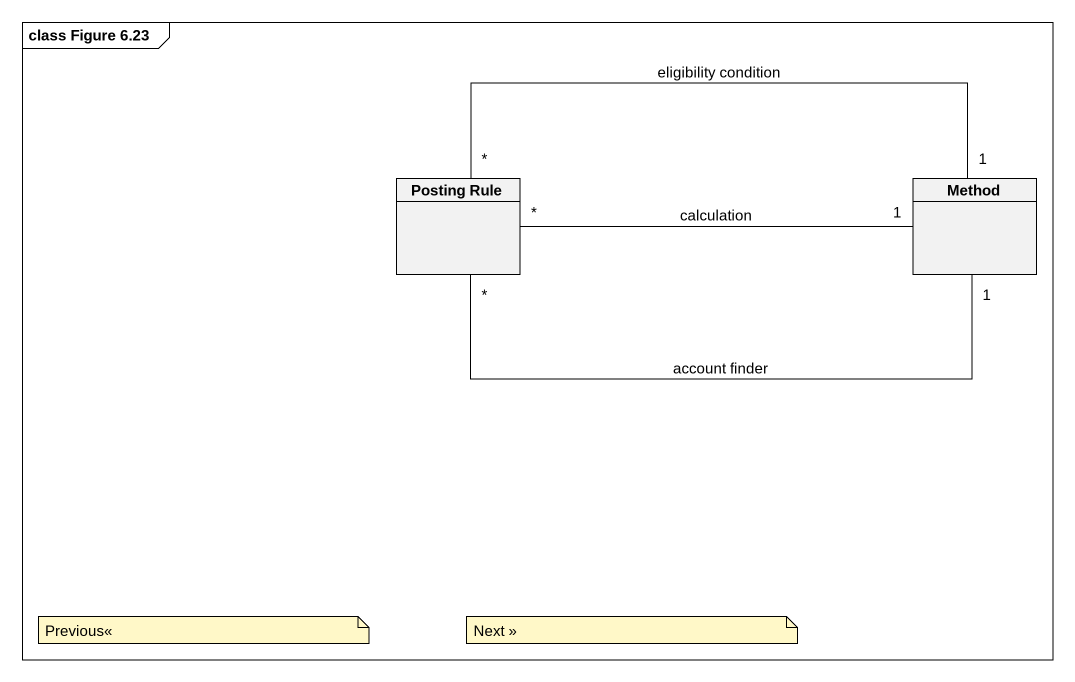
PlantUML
@startuml
mainframe class Figure 6.23
hide circle
hide empty members
class "Posting Rule" as Posting_Rule
class Method
Method "1" -left- "*" Posting_Rule : account finder
Method "1" -left- "*" Posting_Rule : calculation
Method "1" -left- "*" Posting_Rule : eligibility condition
note as N1
  Previous<<
end note
note as N2
  Next >>
end note
@enduml
